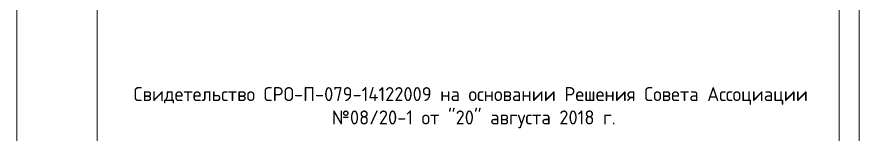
# Model space of a CAD drawing. Header units: metres. Extents: x 1563 to 4966, y -517 to 1463.
# Drawn here: x 1969.9 to 2179.9, y 1386.3 to 1415.7 of the extents above; entities that cross this region are included whole.
import ezdxf

# ---------------------------------------------------------------- set-up
doc = ezdxf.new("R2010")
doc.units = ezdxf.units.M
doc.layers.add('Форматы', color=7, linetype='Continuous')
doc.styles.add('GOST-2.304_Type-B', font='GOST Common.ttf')

msp = doc.modelspace()

# ---------------------------------------------------------------- linework, layer by layer
at = {"layer": 'Форматы', "color": 7, "lineweight": 20}
msp.add_lwpolyline([(1969.8572, 1165.8234), (2179.8572, 1165.8234), (2179.8572, 1462.8234), (1969.8572, 1462.8234), (1969.8572, 1165.8234), (1969.8572, 1462.8234)], dxfattribs=at)
at = {"layer": 'Форматы', "color": 7, "lineweight": 15}
msp.add_lwpolyline([(1989.8572, 1457.8234), (1989.8572, 1170.8234), (2174.8572, 1170.8234), (2174.8572, 1457.8234)], close=True, dxfattribs=at)

# ---------------------------------------------------------------- texts
at = {"layer": 'Форматы', "color": 7, "lineweight": 15, "insert": (1989.8572, 1398.1203), "char_height": 3.5, "attachment_point": 1, "style": 'GOST-2.304_Type-B'}
msp.add_mtext_dynamic_manual_height_columns('\\pi5.60455,l3.5,t9.10455;Свидетельство СРО-П-079-14122009 на основании Решения Совета Ассоциации \\P\\pi55.02879,t58.52879;№08/20-1 от "20" августа 2018 г.', width=185, gutter_width=12.5, heights=[12.8162], dxfattribs=at)

doc.saveas('drawing.dxf')
